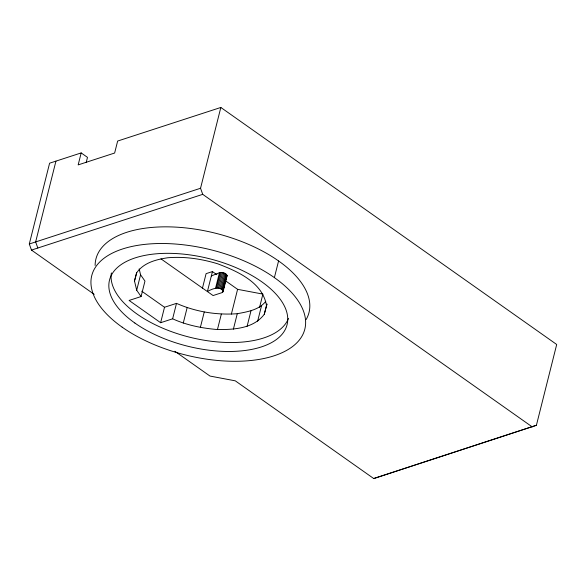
<?xml version="1.0" encoding="UTF-8"?>
<svg xmlns="http://www.w3.org/2000/svg" width="586" height="586" viewBox="0 0 586 586"><rect width="100%" height="100%" fill="white"/><g stroke="black" fill="none" stroke-linecap="round" stroke-linejoin="round"><path stroke-width="0.88" d="M94.221 294.362L31.483 250.083L29.3 243.996L49.598 163.194L81.183 152.917L87.49 157.37L86.201 162.498M55.941 161.135L35.643 241.93L37.826 248.017M81.183 152.917L78.172 164.893L114.636 153.027L117.647 141.043L220.834 107.458L556.7 344.487L536.402 425.29L373.729 478.542L235.286 380.834L209.986 376.058L174.884 351.285M266.996 304.215L264.264 314.308C253.555 328.621 233.858 329.691 217.45 329.552C202.082 328.248 186.729 325.23 172.628 318.813L160.63 322.71L129.088 300.45L141.079 296.545L136.699 290.224L134.494 280.994L136.648 272.409M136.699 290.224L140.574 274.775L139.175 268.901M141.079 296.545L144.962 281.097L140.574 274.775M160.63 322.71L164.512 307.262L176.503 303.365C195.504 311.759 216.571 315.261 237.271 313.708C247.373 311.825 258.997 309.987 265.736 301.394M532.286 426.93L202.727 194.347L200.544 188.26L220.834 107.458M172.628 318.813L176.503 303.365M183.264 323.091L187.146 307.643M202.375 288.466L206.096 273.647L212.44 271.582L216.879 274.709M212.44 271.582L207.4 291.55L213.077 295.556L221.86 292.692L223.178 291.315C220.248 285.257 211.392 289.184 207.4 291.55L160.982 258.873M200.353 327.479L204.236 312.03M215.553 288.246L219.464 272.666C222.153 272.08 226.137 272.834 227.097 275.735L223.024 291.879M216.483 288.048L220.395 272.475M217.56 288.026L221.471 272.446M218.717 288.166L222.629 272.585M219.875 288.459L223.786 272.886M220.951 288.898L224.87 273.318M221.882 289.44L225.793 273.86M222.585 290.048L226.504 274.475M222.577 292.355L223.229 289.755M223.662 288.026L224.313 285.426M225.405 281.104L226.269 277.639M223.032 290.685L226.943 275.112M217.45 329.552L221.332 314.103M231.375 314.103L237.594 289.33L225.017 280.46M233.396 329.156L237.271 313.708M247.102 326.336L250.976 310.888M259.561 307.379L262.894 294.106L237.594 289.33M257.628 321.267L261.51 305.819M264.264 314.308L266.857 304.009M274.387 277.625L278.577 260.96M134.494 280.994L136.787 272.615C143.834 262.616 156.228 259.525 167.662 257.767C184.612 256.346 201.577 258.873 217.787 263.832C237.616 271.391 262.88 282.423 266.564 305.929M227.097 275.735L226.489 276.775M211.312 275.969L219.464 272.666M373.729 478.542L536.402 425.29M29.3 243.996L200.544 188.26M31.483 250.083L202.727 194.347M141.768 291.213L164.512 307.262M288.473 318.388A91.541 45.078 14.1 0 1 188.619 336.943A91.541 45.078 14.1 0 1 111.377 272.93M95.122 265.465A109.846 54.095 14.1 0 1 216.761 233.55A109.846 54.095 14.1 0 1 306.09 319.619M134.861 323.04A91.541 45.078 14.1 0 0 284.635 330.636A91.541 45.078 14.1 0 0 175.361 253.518A91.541 45.078 14.1 0 0 134.861 323.04M122.174 327.171A109.846 54.095 14.1 0 0 301.9 336.283A109.846 54.095 14.1 0 0 170.775 243.739A109.846 54.095 14.1 0 0 122.174 327.171"/></g></svg>
